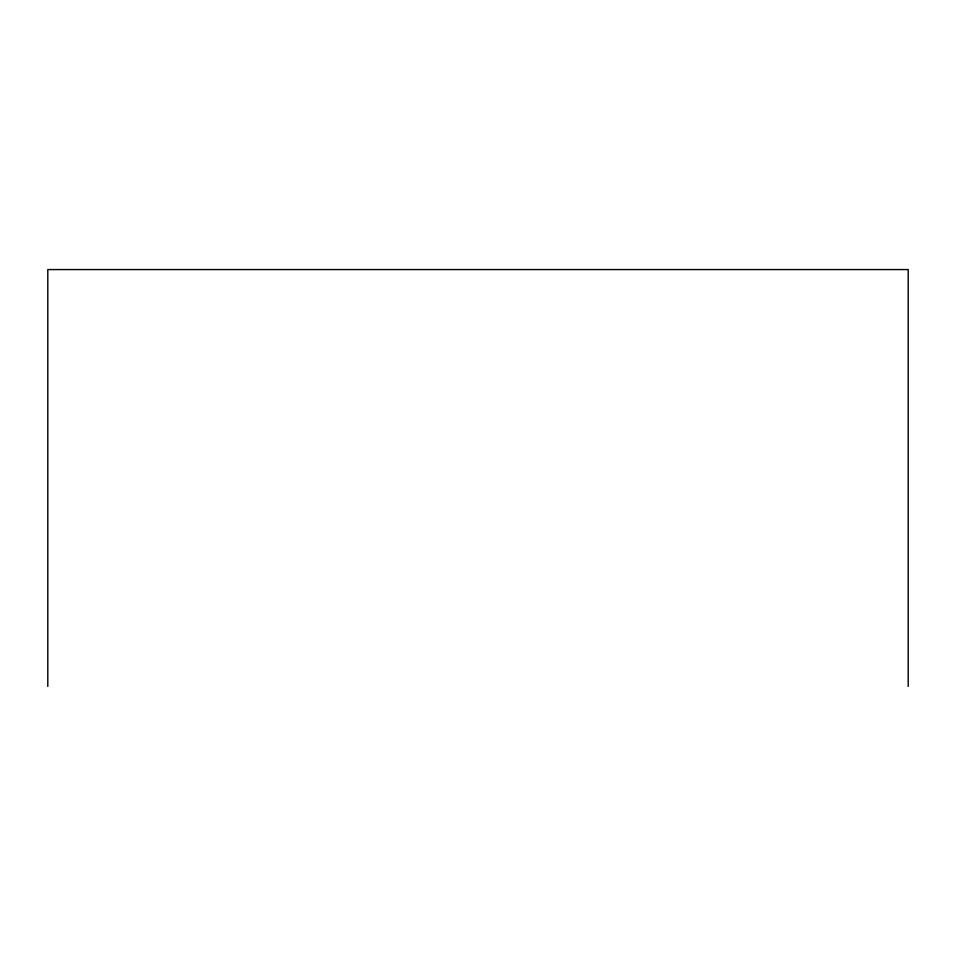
<?xml version="1.0" encoding="UTF-8"?>
<svg xmlns="http://www.w3.org/2000/svg" width="956" height="956" viewBox="0 0 956 956"><rect width="100%" height="100%" fill="white"/><g stroke="black" fill="none" stroke-linecap="round" stroke-linejoin="round"><path stroke-width="1.43" d="M908.2 686.432L908.2 269.568L47.8 269.568L47.8 686.432"/></g></svg>
